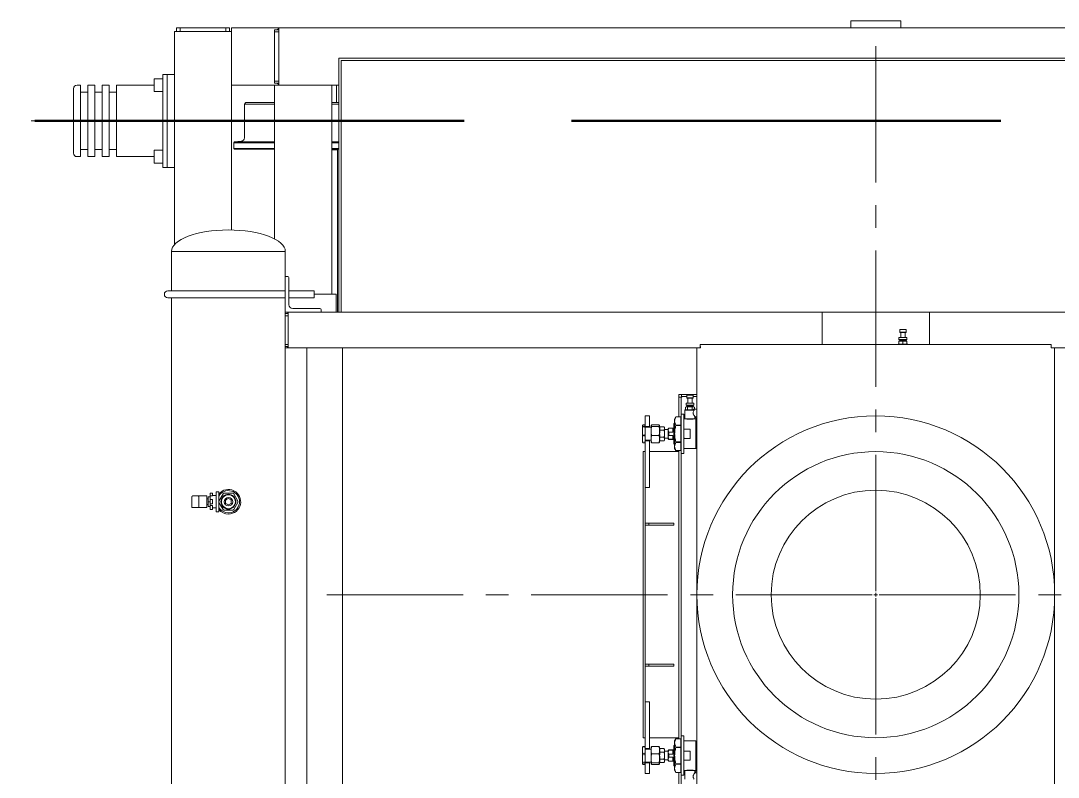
# Model space of a CAD drawing. Header units: millimetres. Extents: x 163705 to 1616509, y 81827 to 302547.
# Drawn here: x 878914 to 880364, y 146404 to 147462 of the extents above; entities that cross this region are included whole.
import ezdxf

# ---------------------------------------------------------------- set-up
doc = ezdxf.new("R2010")
doc.units = ezdxf.units.MM
doc.header["$LTSCALE"] = 10
doc.linetypes.add('ACAD_ISO02W100', pattern=[15, 12, -3])
doc.linetypes.add('CENTER2', pattern=[28.575, 19.05, -3.175, 3.175, -3.175])
doc.layers.add('1-中心线', color=1, linetype='CENTER2', lineweight=0)
doc.layers.add('1-设备轮廓', color=2, linetype='Continuous', lineweight=18)

# ---------------------------------------------------------------- blocks, each defined once
blk = doc.blocks.new('SW_CENTERMARKSYMBOL_0')
at = {"lineweight": 18}
for p, q in [((0, 5), (0, 774.5)), ((-5, 0), (-774.5, 0)), ((0, 0), (-2.5, 0)), ((0, 0), (0, 2.5)), ((0, 0), (0, -2.5)), ((0, 0), (2.5, 0)), ((5, 0), (774.5, 0)), ((0, -5), (0, -774.5))]:
    blk.add_line(p, q, dxfattribs=at)
blk = doc.blocks.new('G$C8841F3B5')
for p, q in [((1544.9, 1599), (2763.9, 1599)), ((1894.9, 1609), (1964.9, 1609)), ((1894.9, 1599), (1894.9, 1609)), ((1964.9, 1599), (1964.9, 1609)), ((2829.9, 1599), (2763.9, 1599)), ((2763.9, 1599), (2763.9, 1589)), ((2763.9, 1596.5), (2769.9, 1596.5)), ((2769.9, 1596.5), (2769.9, 1593.5)), ((2829.9, 1599), (2829.9, 1591)), ((2832.9, 1594), (2832.9, 1599)), ((2832.9, 1599), (2837.9, 1599)), ((2837.9, 1594), (2837.9, 1599)), ((2837.9, 1599), (2901.9, 1599)), ((2901.9, 1594), (2901.9, 1599)), ((2901.9, 1599), (2906.9, 1599)), ((2906.9, 1594), (2906.9, 1599)), ((2763.9, 1593.5), (2769.9, 1593.5)), ((2763.9, 1589), (2763.9, 1529)), ((2769.9, 1593.5), (2769.9, 1524.5)), ((2837.9, 1594), (2829.9, 1594)), ((2829.9, 1591), (2829.9, 1527)), ((2901.9, 1594), (2837.9, 1594)), ((2909.9, 1594), (2901.9, 1594)), ((2909.9, 1534), (2909.9, 1594)), ((1179.9, 1556.5), (2679.9, 1556.5)), ((2676.9, 1553.5), (1182.9, 1553.5)), ((2676.9, 1201.5), (2676.9, 1553.5)), ((2679.9, 1201.5), (2679.9, 1556.5)), ((2763.9, 1529), (2763.9, 1519)), ((2763.9, 1524.5), (2769.9, 1524.5)), ((2769.9, 1524.5), (2769.9, 1521.5)), ((2829.9, 1527), (2829.9, 1519)), ((2909.9, 1534), (2909.9, 1404)), ((2919.9, 1534), (2909.9, 1534)), ((2925.9, 1534), (2919.9, 1534)), ((2919.9, 1534), (2919.9, 1404)), ((2925.9, 1404), (2925.9, 1534)), ((2937.8, 1528), (2925.9, 1528)), ((2937.9, 1527.9), (2937.9, 1510.1)), ((2679.9, 1519), (2689.9, 1519)), ((2683.4, 1519), (2683.4, 1494.5)), ((2689.9, 1519), (2689.9, 1226.5)), ((2689.9, 1519), (2699.9, 1519)), ((2699.9, 1519), (2759.9, 1519)), ((2759.9, 1519), (2769.9, 1519)), ((2763.9, 1521.5), (2769.9, 1521.5)), ((2829.9, 1519), (2769.9, 1519)), ((2769.9, 1519), (2769.9, 1304)), ((2829.9, 1316.5), (2829.9, 1519)), ((2925.9, 1510), (2937.8, 1510)), ((2990.9, 1519), (2937.9, 1519)), ((2990.9, 1419), (2990.9, 1519)), ((3000.9, 1509), (2990.9, 1509)), ((3010.9, 1519), (3000.9, 1519)), ((3000.9, 1419), (3000.9, 1519)), ((3010.9, 1419), (3010.9, 1519)), ((3020.9, 1509), (3010.9, 1509)), ((3030.9, 1519), (3020.9, 1519)), ((3020.9, 1419), (3020.9, 1519)), ((3030.9, 1419), (3030.9, 1519)), ((3040.9, 1509), (3030.9, 1509)), ((3045.9, 1519), (3040.9, 1519)), ((3040.9, 1419), (3040.9, 1519)), ((3050.9, 1424), (3050.9, 1514)), ((2679.9, 1494.5), (2689.9, 1494.5)), ((2769.9, 1494.5), (2809.9, 1494.5)), ((2811.9, 1492.5), (2809.9, 1494.5)), ((2679.9, 1492.5), (2689.9, 1492.5)), ((2769.9, 1492.5), (2811.9, 1492.5)), ((2811.9, 1445.4), (2811.9, 1492.5)), ((2679.9, 1439.6), (2689.9, 1439.6)), ((2679.9, 1438.5), (2689.9, 1438.5)), ((2769.9, 1439.6), (2825.9, 1439.6)), ((2769.9, 1438.5), (2826.9, 1438.5)), ((2825.9, 1439.6), (2816.4, 1440.4)), ((2826.9, 1438.5), (2825.9, 1439.6)), ((2826.9, 1430.5), (2826.9, 1438.5)), ((2679.9, 1430.5), (2689.9, 1430.5)), ((2679.9, 1429.5), (2689.9, 1429.5)), ((2682.9, 1429.5), (2681.9, 1428.5)), ((2681.9, 1428.5), (2681.9, 1201.5)), ((2689.9, 1428.5), (2681.9, 1428.5)), ((2769.9, 1430.5), (2826.9, 1430.5)), ((2769.9, 1429.5), (2825.9, 1429.5)), ((2825.9, 1429.5), (2826.9, 1430.5)), ((2937.8, 1428), (2925.9, 1428)), ((2937.9, 1427.9), (2937.9, 1410.1)), ((2990.9, 1429), (3000.9, 1429)), ((3010.9, 1429), (3020.9, 1429)), ((3030.9, 1429), (3040.9, 1429)), ((2925.9, 1410), (2937.8, 1410)), ((2937.9, 1419), (2990.9, 1419)), ((3000.9, 1419), (3010.9, 1419)), ((3020.9, 1419), (3030.9, 1419)), ((3040.9, 1419), (3045.9, 1419)), ((2909.9, 1295.9), (2909.9, 1404)), ((2919.9, 1404), (2909.9, 1404)), ((2925.9, 1404), (2919.9, 1404)), ((2754.9, 1286.5), (2754.9, 1251.5)), ((2754.9, 1286.5), (2913.9, 1286.5)), ((2754.9, 1286.5), (2913.9, 1286.5)), ((2913.9, 1231.5), (2913.9, 1286.5)), ((2749.9, 1212), (2749.9, 1249.8)), ((2751.5, 1251.5), (2754.9, 1251.5)), ((2754.9, 1251.5), (2754.9, 1201.5)), ((2683.9, 1226.5), (2683.9, 1201.5)), ((2690.9, 1226.5), (2683.9, 1226.5)), ((2714.4, 1226.5), (2690.9, 1226.5)), ((2749.9, 1231.5), (2714.4, 1231.5)), ((2714.4, 1221.5), (2714.4, 1231.5)), ((2714.4, 1221.5), (2749.9, 1221.5)), ((2834.4, 1231.5), (2754.9, 1231.5)), ((2754.9, 1221.5), (2834.4, 1221.5)), ((2918.9, 1231.5), (2834.4, 1231.5)), ((2834.4, 1221.5), (2918.9, 1221.5)), ((2913.9, 391.5), (2913.9, 1221.5)), ((2704.9, 1201.5), (2704.9, 1204.8)), ((2706.5, 1206.5), (2744.4, 1206.5)), ((1108.9, 1201.5), (1854.9, 1201.5)), ((1854.9, 1201.5), (2004.9, 1201.5)), ((1854.9, 1201.5), (1854.9, 1156.5)), ((2004.9, 1201.5), (2004.9, 1156.5)), ((2004.9, 1201.5), (2750.9, 1201.5)), ((2754.9, 1201.5), (2750.9, 1201.5)), ((2750.9, 1201.5), (2750.9, 1193.5)), ((2750.9, 1199.5), (2754.9, 1199.5)), ((2750.9, 1196.5), (2754.9, 1196.5)), ((2750.9, 1193.5), (2750.9, 1159.5)), ((2754.9, 1201.5), (2754.9, 1199.5)), ((2754.9, 1199.5), (2754.9, 1196.5)), ((2754.9, 1196.5), (2754.9, 1156.5)), ((1887.8, 1177.5), (1887.5, 1177.2)), ((1887.5, 1177.2), (1887.5, 1173.6)), ((1887.5, 1177.2), (1896.3, 1177.2)), ((1887.8, 1177.5), (1896, 1177.5)), ((1896.3, 1177.2), (1896, 1177.5)), ((1896.3, 1173.6), (1896.3, 1177.2)), ((1886.7, 1166.2), (1886.4, 1165.9)), ((1886.4, 1165.9), (1886.4, 1163.4)), ((1886.4, 1165.9), (1897.4, 1165.9)), ((1886.4, 1163.4), (1886.7, 1163)), ((1886.4, 1163.4), (1897.4, 1163.4)), ((1886.4, 1160.7), (1889.1, 1161)), ((1886.4, 1161), (1886.4, 1160.7)), ((1886.4, 1161), (1889.1, 1161)), ((1886.4, 1160.7), (1886.4, 1156.9)), ((1886.7, 1166.2), (1897.1, 1166.2)), ((1886.7, 1163), (1897.1, 1163)), ((1887.5, 1173.6), (1887.8, 1173.3)), ((1887.5, 1173.6), (1896.3, 1173.6)), ((1887.8, 1162.5), (1887.5, 1162.2)), ((1887.5, 1162.2), (1887.5, 1161)), ((1887.5, 1162.2), (1896.3, 1162.2)), ((1887.8, 1173.3), (1896, 1173.3)), ((1887.8, 1162.5), (1896, 1162.5)), ((1889.2, 1173.3), (1888.9, 1173)), ((1888.9, 1173), (1888.9, 1166.2)), ((1888.9, 1173), (1894.9, 1173)), ((1888.9, 1163), (1888.9, 1162.5)), ((1889.1, 1161), (1891.9, 1160.7)), ((1889.1, 1161), (1894.6, 1161)), ((1891.9, 1160.7), (1894.6, 1161)), ((1891.9, 1160.7), (1891.9, 1156.9)), ((1894.9, 1173), (1894.6, 1173.3)), ((1894.6, 1161), (1897.4, 1160.7)), ((1894.6, 1161), (1897.4, 1161)), ((1894.9, 1166.2), (1894.9, 1173)), ((1894.9, 1162.5), (1894.9, 1163)), ((1896, 1173.3), (1896.3, 1173.6)), ((1896.3, 1162.2), (1896, 1162.5)), ((1896.3, 1161), (1896.3, 1162.2)), ((1897.4, 1165.9), (1897.1, 1166.2)), ((1897.1, 1163), (1897.4, 1163.4)), ((1897.4, 1163.4), (1897.4, 1165.9)), ((1897.4, 1160.7), (1897.4, 1161)), ((1897.4, 1160.7), (1897.4, 1156.9)), ((1184.9, 1151.5), (1679.9, 1151.5)), ((1679.9, 1151.8), (1683.9, 1151.8)), ((1679.9, 461.2), (1679.9, 1151.8)), ((2175.2, 1156.5), (1684.6, 1156.5)), ((1684.6, 1156.5), (1684.6, 1152.5)), ((1885.4, 1156.9), (1885, 1156.5)), ((1885.4, 1156.9), (1898.4, 1156.9)), ((1897.4, 1157.6), (1898, 1156.9)), ((1898.7, 1156.5), (1898.4, 1156.9)), ((2175.2, 1156.5), (2175.2, 1152.5)), ((2179.9, 1151.8), (2175.9, 1151.8)), ((2179.9, 461.2), (2179.9, 1151.8)), ((2179.9, 1151.5), (2674.9, 1151.5)), ((2674.9, 461.5), (2674.9, 1151.5)), ((2674.9, 1151.5), (2682.9, 1151.5)), ((2682.9, 1151.5), (2716.9, 1151.5)), ((2716.9, 1151.5), (2724.9, 1151.5)), ((2724.9, 461.5), (2724.9, 1151.5)), ((2724.9, 1151.5), (2750.9, 1151.5)), ((2750.9, 1159.5), (2750.9, 1151.5)), ((2750.9, 1156.5), (2754.9, 1156.5)), ((2750.9, 1153.5), (2754.9, 1153.5)), ((2750.9, 1151.5), (2754.9, 1151.5)), ((2754.9, 1156.5), (2754.9, 1153.5)), ((2754.9, 1153.5), (2754.9, 1151.5)), ((2754.9, 461.5), (2754.9, 1151.5)), ((2201.2, 1086.5), (2179.9, 1086.5)), ((2185.1, 1083.5), (2179.9, 1083.5)), ((2184.3, 1074.4), (2184, 1074.1)), ((2184, 1074.1), (2184, 1071.6)), ((2184, 1074.1), (2195, 1074.1)), ((2184.3, 1074.4), (2194.7, 1074.4)), ((2185.4, 1085.7), (2185.1, 1085.4)), ((2185.1, 1085.4), (2185.1, 1081.8)), ((2185.1, 1085.4), (2193.9, 1085.4)), ((2185.1, 1081.8), (2185.4, 1081.5)), ((2185.1, 1081.8), (2193.9, 1081.8)), ((2185.4, 1085.7), (2193.6, 1085.7)), ((2185.4, 1081.5), (2193.6, 1081.5)), ((2186.8, 1081.5), (2186.5, 1081.2)), ((2186.5, 1081.2), (2186.5, 1074.4)), ((2186.5, 1081.2), (2192.5, 1081.2)), ((2192.5, 1081.2), (2192.2, 1081.5)), ((2192.5, 1074.4), (2192.5, 1081.2)), ((2193.9, 1085.4), (2193.6, 1085.7)), ((2193.6, 1081.5), (2193.9, 1081.8)), ((2193.9, 1081.8), (2193.9, 1085.4)), ((2201.2, 1083.5), (2193.9, 1083.5)), ((2195, 1074.1), (2194.7, 1074.4)), ((2195, 1071.6), (2195, 1074.1)), ((2201.2, 1083.5), (2201.2, 1086.5)), ((2204.9, 1086.5), (2201.2, 1086.5)), ((2201.9, 1059), (2201.9, 1082.8)), ((2201.9, 1082.8), (2204.9, 1082.8)), ((2204.9, 1082.8), (2204.9, 1086.5)), ((2204.9, 1055), (2204.9, 1082.8)), ((2183.2, 1066), (2179.9, 1066)), ((2184, 1069.3), (2183.2, 1068.9)), ((2183.2, 1068.9), (2184.8, 1069.3)), ((2183.2, 1068.9), (2183.2, 1066)), ((2183.8, 1065.1), (2183.6, 1064.6)), ((2183.6, 1064.6), (2196.5, 1064.6)), ((2183.8, 1065.1), (2196, 1065.1)), ((2184, 1071.6), (2184.3, 1071.3)), ((2184, 1071.6), (2195, 1071.6)), ((2184, 1069.3), (2184.8, 1069.3)), ((2184.3, 1071.3), (2194.7, 1071.3)), ((2184.8, 1069.3), (2186.4, 1068.9)), ((2184.8, 1069.3), (2189.5, 1069.3)), ((2185.4, 1070.8), (2185.1, 1070.5)), ((2185.1, 1070.5), (2185.1, 1069.3)), ((2185.1, 1070.5), (2193.9, 1070.5)), ((2185.4, 1070.8), (2193.6, 1070.8)), ((2186.4, 1068.9), (2189.5, 1069.3)), ((2186.4, 1068.9), (2186.4, 1065.1)), ((2186.5, 1071.3), (2186.5, 1070.8)), ((2189.5, 1069.3), (2192.7, 1068.9)), ((2189.5, 1069.3), (2194.3, 1069.3)), ((2192.5, 1070.8), (2192.5, 1071.3)), ((2192.7, 1068.9), (2194.3, 1069.3)), ((2192.7, 1068.9), (2192.7, 1065.1)), ((2193.9, 1070.5), (2193.6, 1070.8)), ((2193.9, 1069.3), (2193.9, 1070.5)), ((2194.3, 1069.3), (2195.9, 1068.9)), ((2194.3, 1069.3), (2195, 1069.3)), ((2194.7, 1071.3), (2195, 1071.6)), ((2195.9, 1068.9), (2195, 1069.3)), ((2195.9, 1068.9), (2195.9, 1065.1)), ((2196.5, 1064.6), (2196, 1065.1)), ((2196.5, 1052.3), (2196.5, 1064.6)), ((2197.9, 1059), (2201.9, 1059)), ((2197.9, 1004), (2197.9, 1059)), ((2201.9, 1059), (2201.9, 1004)), ((2179.9, 1055.4), (2182.5, 1055.4)), ((2180, 1053.9), (2179.9, 1053.9)), ((2180.2, 1051.4), (2179.9, 1051.9)), ((2180, 1053.9), (2180.2, 1053.6)), ((2180.2, 1053.6), (2180.2, 1051.9)), ((2180.2, 1052.3), (2180.4, 1051.9)), ((2181.2, 1051.9), (2180.2, 1051.9)), ((2180.2, 1031.5), (2180.2, 1051.9)), ((2181.2, 1031.5), (2181.2, 1051.9)), ((2182.5, 1052.3), (2181.6, 1052.3)), ((2182.5, 1055.4), (2182.5, 1052.3)), ((2182.8, 1052.2), (2196.3, 1052.2)), ((2185.2, 1051.7), (2193.8, 1051.7)), ((2197.5, 1052.3), (2196.5, 1052.3)), ((2202.4, 1051.7), (2201.9, 1051.7)), ((2209.1, 1055), (2202.4, 1055)), ((2202.4, 1055), (2209.1, 1055)), ((2202.4, 1043.5), (2202.4, 1055)), ((2202.4, 1055), (2202.4, 1055)), ((2210.9, 1052), (2209.1, 1055)), ((2209.1, 1055), (2209.1, 1055)), ((2210.9, 1049.3), (2210.9, 1052)), ((2210.9, 1031.5), (2210.9, 1049.3)), ((2211.9, 1045.3), (2210.9, 1046.3)), ((2211.9, 1031.5), (2211.9, 1045.3)), ((2232.9, 1044), (2242.9, 1044)), ((2245.9, 1056.5), (2251.9, 1056.5)), ((2245.9, 1051.5), (2245.9, 1056.5)), ((2245.9, 1041.5), (2245.9, 1051.5)), ((2251.9, 1051.5), (2251.9, 1056.5)), ((2251.9, 1041.5), (2251.9, 1051.5)), ((2252.9, 1044), (2254.9, 1044)), ((2180.2, 1011.1), (2180.2, 1031.5)), ((2181.2, 1011.1), (2181.2, 1031.5)), ((2189, 1037.9), (2197.5, 1037.9)), ((2189, 1025.1), (2189, 1037.9)), ((2202.4, 1043), (2202.4, 1043.5)), ((2209.1, 1043.5), (2202.4, 1043.5)), ((2202.4, 1020), (2202.4, 1043)), ((2202.4, 1043), (2209.1, 1043)), ((2209.1, 1043), (2209.1, 1043.5)), ((2210.9, 1013.7), (2210.9, 1031.5)), ((2218.9, 1039.5), (2211.9, 1039.5)), ((2211.9, 1017.7), (2211.9, 1031.5)), ((2218.9, 1039.2), (2213.5, 1039.2)), ((2213.5, 1033.7), (2213.5, 1039.2)), ((2213.5, 1033.7), (2218.9, 1033.7)), ((2218.9, 1029.3), (2213.5, 1029.3)), ((2213.5, 1023.8), (2213.5, 1029.3)), ((2219.9, 1038.5), (2218.9, 1039.5)), ((2218.9, 1039.2), (2218.9, 1039.5)), ((2218.9, 1029.3), (2218.9, 1033.7)), ((2219.9, 1036.4), (2219.9, 1038.5)), ((2224.9, 1037.5), (2219.9, 1037.5)), ((2219.9, 1026.6), (2219.9, 1036.4)), ((2225.6, 1041.3), (2224.9, 1040)), ((2224.9, 1040), (2224.9, 1038.9)), ((2224.9, 1038.9), (2224.9, 1031.5)), ((2224.9, 1031.5), (2224.9, 1024.1)), ((2231.1, 1041.3), (2225.6, 1041.3)), ((2231.1, 1036.4), (2225.6, 1036.4)), ((2231.9, 1040), (2231.1, 1041.3)), ((2232, 1043.2), (2231.9, 1043)), ((2231.9, 1042.8), (2231.9, 1043)), ((2231.9, 1035.3), (2231.9, 1042.8)), ((2231.9, 1024), (2231.9, 1035.3)), ((2232.9, 1041.6), (2242.9, 1041.6)), ((2243.9, 1043), (2243.7, 1043.2)), ((2243.9, 1042.8), (2243.9, 1043)), ((2243.9, 1035.3), (2243.9, 1042.8)), ((2251.9, 1040.5), (2243.9, 1040.5)), ((2243.9, 1024), (2243.9, 1035.3)), ((2245.9, 1041.5), (2251.9, 1041.5)), ((2245.9, 1040.5), (2245.9, 1041.5)), ((2252, 1043.2), (2251.9, 1043)), ((2251.9, 1035.3), (2251.9, 1041.5)), ((2251.9, 1024), (2251.9, 1035.3)), ((2252.9, 1041.6), (2254.9, 1041.6)), ((2255.9, 1043), (2255.7, 1043.2)), ((2255.9, 1042.8), (2255.9, 1043)), ((2255.9, 1035.3), (2255.9, 1042.8)), ((2255.9, 1024), (2255.9, 1035.3)), ((2197.5, 1025.1), (2189, 1025.1)), ((2209.1, 1020), (2202.4, 1020)), ((2202.4, 1019.5), (2202.4, 1020)), ((2202.4, 1019.5), (2209.1, 1019.5)), ((2202.4, 1008), (2202.4, 1019.5)), ((2209.1, 1019.5), (2209.1, 1020)), ((2210.9, 1016.7), (2211.9, 1017.7)), ((2211.9, 1023.5), (2218.9, 1023.5)), ((2213.5, 1023.8), (2218.9, 1023.8)), ((2218.9, 1023.5), (2219.9, 1024.5)), ((2218.9, 1023.5), (2218.9, 1023.8)), ((2219.9, 1024.5), (2219.9, 1026.6)), ((2219.9, 1025.5), (2224.9, 1025.5)), ((2224.9, 1024.1), (2224.9, 1023)), ((2224.9, 1023), (2225.6, 1021.7)), ((2231.1, 1026.6), (2225.6, 1026.6)), ((2231.1, 1021.7), (2225.6, 1021.7)), ((2231.1, 1021.7), (2231.9, 1023)), ((2231.9, 1020), (2231.9, 1024)), ((2231.9, 1020), (2232, 1019.8)), ((2232.9, 1029.1), (2242.9, 1029.1)), ((2232.9, 1019), (2242.9, 1019)), ((2243.7, 1019.8), (2243.9, 1020)), ((2243.9, 1020), (2243.9, 1024)), ((2243.9, 1022.5), (2251.9, 1022.5)), ((2245.9, 1021.5), (2245.9, 1022.5)), ((2245.9, 1021.5), (2251.9, 1021.5)), ((2245.9, 956.5), (2245.9, 1021.5)), ((2251.9, 1021.5), (2251.9, 1024)), ((2251.9, 956.5), (2251.9, 1021.5)), ((2251.9, 1020), (2252, 1019.8)), ((2252.9, 1029.1), (2254.9, 1029.1)), ((2252.9, 1019), (2254.9, 1019)), ((2255.7, 1019.8), (2255.9, 1020)), ((2255.9, 1020), (2255.9, 1024)), ((2179.9, 1011.1), (2180.2, 1011.6)), ((2180.2, 1011.1), (2181.2, 1011.1)), ((2181.6, 1010.7), (2197.5, 1010.7)), ((2201.9, 1004), (2197.9, 1004)), ((2201.9, 1011.3), (2202.4, 1011.3)), ((2201.9, 609), (2201.9, 1004)), ((2202.4, 1008), (2209.1, 1008)), ((2209.1, 1008), (2202.4, 1008)), ((2202.4, 1008), (2202.4, 1008)), ((2204.9, 605), (2204.9, 1008)), ((2245.9, 1006.5), (2204.9, 1006.5)), ((2209.1, 1008), (2210.9, 1011)), ((2209.1, 1008), (2209.1, 1008)), ((2210.9, 1011), (2210.9, 1013.7)), ((2251.9, 1006.5), (2254.9, 1006.5)), ((2251.9, 606.5), (2251.9, 1006.5)), ((2254.9, 606.5), (2254.9, 1006.5)), ((2245.9, 956.5), (2251.9, 956.5)), ((2827, 947.6), (2821, 937.4)), ((2828.4, 948.5), (2827, 947.6)), ((2840.3, 948.5), (2828.4, 948.5)), ((2841.8, 947.6), (2840.3, 948.5)), ((2847.7, 937.4), (2841.8, 947.6)), ((2847.7, 945), (2847.3, 945)), ((2851.3, 950.5), (2847.7, 950.5)), ((2847.7, 950.5), (2847.7, 946.5)), ((2847.7, 946.5), (2847.7, 937.5)), ((2851.3, 950.5), (2851.3, 946.5)), ((2851.3, 946.5), (2851.3, 926.5)), ((2856.6, 945), (2851.3, 945)), ((2856.6, 948.5), (2856.6, 948)), ((2856.6, 948.5), (2860.1, 948.5)), ((2856.6, 948), (2856.6, 944.5)), ((2859.6, 944.5), (2856.6, 944.5)), ((2860.1, 948.5), (2860.1, 948)), ((2860.1, 948), (2860.1, 943.9)), ((2860.1, 939.5), (2860.1, 943.9)), ((2862.6, 943.4), (2860.1, 943.4)), ((2862.6, 943.4), (2862.6, 936.5)), ((2864.4, 944.5), (2864.4, 928.5)), ((2864.4, 944.5), (2866.3, 944.5)), ((2866.3, 944.5), (2876.6, 944.5)), ((2875.6, 928.5), (2875.6, 943.5)), ((2884.4, 944.5), (2876.6, 944.5)), ((2885.4, 943.5), (2885.4, 928.5)), ((2821, 937.4), (2821, 935.6)), ((2821, 935.6), (2827, 925.4)), ((2841.8, 925.4), (2847.7, 935.6)), ((2847.3, 928), (2847.7, 928)), ((2847.7, 937.4), (2847.7, 935.6)), ((2847.7, 935.5), (2847.7, 926.5)), ((2851.3, 928), (2856.6, 928)), ((2856.6, 939.5), (2860.1, 939.5)), ((2856.6, 939.5), (2856.6, 939)), ((2856.6, 939), (2856.6, 934)), ((2856.6, 934), (2856.6, 933.5)), ((2856.6, 933.5), (2860.1, 933.5)), ((2856.6, 931.4), (2859.6, 931.4)), ((2856.6, 931.4), (2856.6, 926.1)), ((2860.1, 939.5), (2860.1, 939)), ((2860.1, 939), (2860.1, 934)), ((2862.6, 936.5), (2860.1, 936.5)), ((2860.1, 934), (2860.1, 933.5)), ((2860.1, 932.3), (2860.1, 933.5)), ((2860.1, 932.3), (2860.1, 926.1)), ((2862.6, 929.6), (2860.1, 929.6)), ((2864.4, 940.5), (2862.6, 940.5)), ((2862.6, 936.5), (2862.6, 929.6)), ((2862.6, 932.5), (2864.4, 932.5)), ((2864.4, 928.5), (2866.3, 928.5)), ((2866.3, 928.5), (2875.4, 928.5)), ((2884.4, 928.5), (2876.6, 928.5)), ((2827, 925.4), (2828.4, 924.5)), ((2828.4, 924.5), (2840.3, 924.5)), ((2840.3, 924.5), (2841.8, 925.4)), ((2847.7, 926.5), (2847.7, 922.5)), ((2847.7, 922.5), (2851.3, 922.5)), ((2851.3, 926.5), (2851.3, 922.5)), ((2856.6, 926.1), (2856.6, 925.6)), ((2856.6, 925.6), (2860.1, 925.6)), ((2860.1, 926.1), (2860.1, 925.6)), ((2211.9, 903.5), (2211.9, 906.5)), ((2246.9, 906.5), (2211.9, 906.5)), ((2246.9, 903.5), (2211.9, 903.5)), ((2246.9, 903.5), (2246.9, 906.5)), ((2251.9, 906.5), (2246.9, 906.5)), ((2251.9, 903.5), (2246.9, 903.5)), ((2251.9, 903.5), (2251.9, 906.5)), ((2211.9, 709.5), (2211.9, 706.5)), ((2246.9, 709.5), (2211.9, 709.5)), ((2246.9, 706.5), (2211.9, 706.5)), ((2246.9, 709.5), (2246.9, 706.5)), ((2251.9, 709.5), (2246.9, 709.5)), ((2251.9, 706.5), (2246.9, 706.5)), ((2251.9, 709.5), (2251.9, 706.5)), ((2245.9, 656.5), (2245.9, 591.5)), ((2245.9, 656.5), (2251.9, 656.5)), ((2251.9, 656.5), (2251.9, 591.5)), ((2197.9, 609), (2197.9, 554)), ((2201.9, 609), (2197.9, 609)), ((2201.9, 554), (2201.9, 609)), ((2180.2, 601.4), (2179.9, 601.9)), ((2181.2, 601.9), (2180.2, 601.9)), ((2180.2, 567), (2180.2, 601.9)), ((2181.2, 561.1), (2181.2, 601.9)), ((2197.5, 602.3), (2181.6, 602.3)), ((2202.4, 601.7), (2201.9, 601.7)), ((2209.1, 605), (2202.4, 605)), ((2202.4, 605), (2209.1, 605)), ((2202.4, 593.5), (2202.4, 605)), ((2202.4, 605), (2202.4, 605)), ((2245.9, 606.5), (2204.9, 606.5)), ((2210.9, 602), (2209.1, 605)), ((2209.1, 605), (2209.1, 605)), ((2210.9, 599.3), (2210.9, 602)), ((2210.9, 581.5), (2210.9, 599.3)), ((2211.9, 595.3), (2210.9, 596.3)), ((2211.9, 567.7), (2211.9, 595.3)), ((2251.9, 606.5), (2254.9, 606.5)), ((2189, 587.9), (2197.5, 587.9)), ((2189, 575.1), (2189, 587.9)), ((2209.1, 593.5), (2202.4, 593.5)), ((2202.4, 593), (2202.4, 593.5)), ((2202.4, 570), (2202.4, 593)), ((2202.4, 593), (2209.1, 593)), ((2209.1, 593), (2209.1, 593.5)), ((2210.9, 563.7), (2210.9, 581.5)), ((2218.9, 589.5), (2211.9, 589.5)), ((2218.9, 589.2), (2213.5, 589.2)), ((2213.5, 589.2), (2213.5, 583.7)), ((2213.5, 583.7), (2218.9, 583.7)), ((2219.9, 588.5), (2218.9, 589.5)), ((2218.9, 589.2), (2218.9, 589.5)), ((2218.9, 579.3), (2218.9, 583.7)), ((2219.9, 586.4), (2219.9, 588.5)), ((2224.9, 587.5), (2219.9, 587.5)), ((2219.9, 576.6), (2219.9, 586.4)), ((2225.6, 591.3), (2224.9, 590)), ((2224.9, 590), (2224.9, 588.9)), ((2224.9, 588.9), (2224.9, 581.5)), ((2224.9, 581.5), (2224.9, 574.1)), ((2231.1, 591.3), (2225.6, 591.3)), ((2231.1, 586.4), (2225.6, 586.4)), ((2231.9, 590), (2231.1, 591.3)), ((2232, 593.2), (2231.9, 593)), ((2231.9, 589), (2231.9, 593)), ((2231.9, 577.7), (2231.9, 589)), ((2232.9, 594), (2242.9, 594)), ((2232.9, 583.9), (2242.9, 583.9)), ((2243.9, 593), (2243.7, 593.2)), ((2243.9, 589), (2243.9, 593)), ((2251.9, 590.5), (2243.9, 590.5)), ((2243.9, 577.7), (2243.9, 589)), ((2245.9, 591.5), (2251.9, 591.5)), ((2245.9, 591.5), (2245.9, 590.5)), ((2252, 593.2), (2251.9, 593)), ((2251.9, 589), (2251.9, 591.5)), ((2251.9, 577.7), (2251.9, 589)), ((2252.9, 594), (2254.9, 594)), ((2252.9, 583.9), (2254.9, 583.9)), ((2255.9, 593), (2255.7, 593.2)), ((2255.9, 589), (2255.9, 593)), ((2255.9, 577.7), (2255.9, 589)), ((2180, 567.3), (2179.9, 567.3)), ((2180, 567.3), (2180.2, 567)), ((2180.2, 563.3), (2180.2, 567)), ((2197.5, 575.1), (2189, 575.1)), ((2209.1, 570), (2202.4, 570)), ((2202.4, 569.5), (2202.4, 570)), ((2202.4, 569.5), (2209.1, 569.5)), ((2202.4, 558), (2202.4, 569.5)), ((2209.1, 569.5), (2209.1, 570)), ((2210.9, 566.7), (2211.9, 567.7)), ((2211.9, 573.5), (2218.9, 573.5)), ((2218.9, 579.3), (2213.5, 579.3)), ((2213.5, 579.3), (2213.5, 573.8)), ((2213.5, 573.8), (2218.9, 573.8)), ((2218.9, 573.5), (2219.9, 574.5)), ((2218.9, 573.5), (2218.9, 573.8)), ((2219.9, 574.5), (2219.9, 576.6)), ((2219.9, 575.5), (2224.9, 575.5)), ((2224.9, 574.1), (2224.9, 573)), ((2224.9, 573), (2225.6, 571.7)), ((2231.1, 576.6), (2225.6, 576.6)), ((2231.1, 571.7), (2225.6, 571.7)), ((2231.1, 571.7), (2231.9, 573)), ((2231.9, 570.2), (2231.9, 577.7)), ((2231.9, 570), (2231.9, 570.2)), ((2231.9, 570), (2232, 569.8)), ((2232.9, 571.4), (2242.9, 571.4)), ((2232.9, 569), (2242.9, 569)), ((2243.7, 569.8), (2243.9, 570)), ((2243.9, 570.2), (2243.9, 577.7)), ((2243.9, 572.5), (2251.9, 572.5)), ((2243.9, 570), (2243.9, 570.2)), ((2245.9, 572.5), (2245.9, 571.5)), ((2245.9, 571.5), (2245.9, 561.5)), ((2245.9, 571.5), (2251.9, 571.5)), ((2251.9, 571.5), (2251.9, 577.7)), ((2251.9, 571.5), (2251.9, 561.5)), ((2251.9, 570), (2252, 569.8)), ((2252.9, 571.4), (2254.9, 571.4)), ((2252.9, 569), (2254.9, 569)), ((2255.7, 569.8), (2255.9, 570)), ((2255.9, 570.2), (2255.9, 577.7)), ((2255.9, 570), (2255.9, 570.2)), ((2179.9, 559.1), (2180, 559.1)), ((2182.5, 557.6), (2179.9, 557.6)), ((2180.2, 563.3), (2180, 563.3)), ((2180, 559.1), (2180.2, 559.4)), ((2180.2, 563.3), (2180.2, 559.4)), ((2180.2, 561.1), (2181.2, 561.1)), ((2180.4, 561.1), (2180.2, 560.7)), ((2181.6, 560.7), (2182.5, 560.7)), ((2182.5, 560.7), (2182.5, 557.6)), ((2189.5, 560.8), (2182.8, 560.8)), ((2189.5, 561.3), (2185.2, 561.3)), ((2193.8, 561.3), (2189.5, 561.3)), ((2196.3, 560.8), (2189.5, 560.8)), ((2196.5, 548.4), (2196.5, 560.7)), ((2196.5, 560.7), (2197.5, 560.7)), ((2197.9, 554), (2201.9, 554)), ((2201.9, 561.3), (2202.4, 561.3)), ((2201.9, 530.2), (2201.9, 554)), ((2202.4, 558), (2209.1, 558)), ((2209.1, 558), (2202.4, 558)), ((2202.4, 558), (2202.4, 558)), ((2204.9, 530.2), (2204.9, 558)), ((2209.1, 558), (2210.9, 561)), ((2209.1, 558), (2209.1, 558)), ((2210.9, 561), (2210.9, 563.7)), ((2245.9, 561.5), (2245.9, 556.5)), ((2245.9, 556.5), (2251.9, 556.5)), ((2251.9, 561.5), (2251.9, 556.5))]:
    blk.add_line(p, q)
at = {"flags": 128}
for points in [[(2766.5, 1596.5), (2765.4, 1597.3), (2763.9, 1598.2)], [(2763.9, 1519.8), (2765.4, 1520.7), (2766.5, 1521.5)], [(2752.2, 1199.5), (2751.3, 1200.2), (2750.9, 1200.4)], [(1885.8, 1156.9), (1885.9, 1157), (1886.4, 1157.6)], [(2750.9, 1152.6), (2751.3, 1152.8), (2752.2, 1153.5)], [(2180.8, 1051.9), (2180.5, 1052.2), (2180.2, 1052.5)], [(2182.5, 1054.8), (2182.4, 1055), (2182.2, 1055.4)], [(2180.2, 560.5), (2180.5, 560.8), (2180.8, 561.1)], [(2182.2, 557.6), (2182.3, 557.9), (2182.5, 558.2)]]:
    blk.add_lwpolyline(points, dxfattribs=at)
for centre, radius in [((1929.9, 806.5), 250), ((1929.9, 806.5), 200), ((1929.9, 806.5), 146.1), ((2834.4, 936.5), 10.5), ((2834.4, 936.5), 9.8), ((2834.4, 936.5), 6)]:
    blk.add_circle(centre, radius)
for centre, radius, start, end in [((2937.8, 1527.9), 0.1, 0, 90), ((2937.8, 1510.1), 0.1, 270, 0), ((3045.9, 1514), 5, 0, 90), ((2816.9, 1445.4), 5, 180, 265), ((2937.8, 1427.9), 0.1, 0, 90), ((3045.9, 1424), 5, 270, 0), ((2937.8, 1410.1), 0.1, 270, 0), ((2751.5, 1249.8), 1.67, 90, 180), ((2918.9, 1226.5), 5, 270, 90), ((2706.5, 1204.8), 1.67, 90, 180), ((2744.4, 1212), 5.5, 270, 0), ((2184.9, 1056.5), 4, 195.6791, 234.0202), ((2181.6, 1051.9), 0.4, 90, 180), ((2197.5, 1051.9), 0.4, 0, 90), ((2181.6, 1011.1), 0.4, 180, 270), ((2197.5, 1011.1), 0.4, 270, 0), ((2834.4, 936.5), 17.2, 39.5549, 270), ((2834.4, 936.5), 15.5, 30.9, 329.1), ((2834.4, 936.5), 17.2, 270, 320.4451), ((2181.6, 601.9), 0.4, 90, 180), ((2197.5, 601.9), 0.4, 0, 90), ((2184.9, 556.5), 4, 125.9798, 164.3209), ((2181.6, 561.1), 0.4, 180, 270), ((2197.5, 561.1), 0.4, 270, 0)]:
    blk.add_arc(centre, radius, start, end)
for centre, major_axis, ratio, start_param, end_param in [((2834.4, 1286.5), (-79.5, 0), 0.377358, 4.712389, 6.283185), ((2834.4, 1286.5), (79.5, 0), 0.377358, 0, 1.570796), ((2183.2, 1060.7), (0, 5.3), 0.57735, 5.67512, 6.283185), ((2220.5, 1031.5), (7.39, -7.39), 0.414214, 3.028931, 4.039652), ((2220.5, 1031.5), (7.39, 7.39), 0.414214, 2.243533, 3.254254), ((2220.5, 581.5), (7.39, -7.39), 0.414214, 3.028931, 4.039652), ((2220.5, 581.5), (7.39, 7.39), 0.414214, 2.243533, 3.254254)]:
    blk.add_ellipse(centre, major_axis=major_axis, ratio=ratio, start_param=start_param, end_param=end_param)
for points in [[(1679.9, 1151.8), (1680, 1151.8), (1680.1, 1151.7), (1681.3, 1151.6), (1682.9, 1151.6), (1684.2, 1151.5), (1684.9, 1151.5)], [(1683.9, 1151.8), (1683.9, 1151.8), (1683.9, 1151.7), (1684.2, 1151.6), (1684.5, 1151.6), (1684.7, 1151.5), (1684.9, 1151.5)], [(1684.9, 1151.5), (1684.9, 1152.2), (1684.8, 1153.5), (1684.7, 1155.1), (1684.7, 1156.3), (1684.6, 1156.4), (1684.6, 1156.5)], [(1684.9, 1151.5), (1684.9, 1151.6), (1684.8, 1151.9), (1684.7, 1152.2), (1684.7, 1152.5), (1684.6, 1152.5), (1684.6, 1152.5)], [(2175.2, 1156.5), (2175.1, 1156.4), (2175.1, 1156.3), (2175, 1155.1), (2175, 1153.5), (2174.9, 1152.2), (2174.9, 1151.5)], [(2175.2, 1152.5), (2175.1, 1152.5), (2175.1, 1152.5), (2175, 1152.2), (2175, 1151.9), (2174.9, 1151.6), (2174.9, 1151.5)], [(2174.9, 1151.5), (2175.5, 1151.5), (2176.8, 1151.6), (2178.5, 1151.6), (2179.7, 1151.7), (2179.8, 1151.8), (2179.9, 1151.8)], [(2174.9, 1151.5), (2175, 1151.5), (2175.3, 1151.6), (2175.6, 1151.6), (2175.8, 1151.7), (2175.9, 1151.8), (2175.9, 1151.8)], [(2200.9, 1082.5), (2200.9, 1082.6), (2201, 1082.9), (2201, 1083.2), (2201.1, 1083.5), (2201.1, 1083.5), (2201.2, 1083.5)], [(2201.9, 1082.8), (2201.9, 1082.8), (2201.8, 1082.7), (2201.6, 1082.6), (2201.3, 1082.6), (2201, 1082.5), (2200.9, 1082.5)]]:
    blk.add_open_spline(points, degree=3)
for points, knots in [([(2183.6, 1064.6), (2183.8, 1064.2), (2184.2, 1063.4), (2184.8, 1062.2), (2185, 1061.1), (2185, 1060), (2184.6, 1058.7), (2183.9, 1057.4), (2183.2, 1056.3), (2182.7, 1055.6), (2182.5, 1055.3), (2182.5, 1055.4), (2182.5, 1055.4)], [0, 0, 0, 0, 0.12515, 0.250346, 0.313388, 0.376285, 0.500705, 0.625619, 0.750617, 0.87535, 0.999544, 1, 1, 1, 1]), ([(2209.1, 1055), (2209.6, 1054.1), (2210.6, 1052.2), (2210.8, 1050.2), (2210.9, 1049.3)], [0, 0, 0, 0, 0.5004991, 1, 1, 1, 1]), ([(2210.9, 1049.3), (2210.8, 1048.3), (2210.6, 1046.3), (2209.6, 1044.5), (2209.1, 1043.5)], [0, 0, 0, 0, 0.500268, 1, 1, 1, 1]), ([(2232.9, 1044), (2232.6, 1043.8), (2232, 1043.4), (2231.9, 1043), (2231.9, 1042.8)], [0, 0, 0, 0, 0.500374, 1, 1, 1, 1]), ([(2243.9, 1042.8), (2243.8, 1043), (2243.7, 1043.4), (2243.1, 1043.8), (2242.9, 1044)], [0, 0, 0, 0, 0.500116, 1, 1, 1, 1]), ([(2252.9, 1044), (2252.6, 1043.8), (2252, 1043.4), (2251.9, 1043), (2251.9, 1042.8)], [0, 0, 0, 0, 0.5003739, 1, 1, 1, 1]), ([(2255.9, 1042.8), (2255.8, 1043), (2255.7, 1043.4), (2255.1, 1043.8), (2254.9, 1044)], [0, 0, 0, 0, 0.5001162, 1, 1, 1, 1]), ([(2197.9, 1036.4), (2197.9, 1036.7), (2197.9, 1037.1), (2197.8, 1037.5), (2197.7, 1037.7), (2197.6, 1037.8), (2197.5, 1037.9), (2197.5, 1037.9), (2197.5, 1037.9)], [0, 0, 0, 0, 0.4997352, 0.7495627, 0.8745629, 0.9452314, 0.9736353, 1, 1, 1, 1]), ([(2209.1, 1043), (2209.6, 1041.1), (2210.6, 1037.3), (2210.8, 1033.5), (2210.9, 1031.5)], [0, 0, 0, 0, 0.498057, 1, 1, 1, 1]), ([(2210.9, 1031.5), (2210.8, 1029.6), (2210.6, 1025.7), (2209.6, 1021.9), (2209.1, 1020)], [0, 0, 0, 0, 0.498306, 1, 1, 1, 1]), ([(2219.9, 1036.4), (2219.8, 1036.9), (2219.7, 1037.9), (2219.2, 1038.7), (2218.9, 1039.2)], [0, 0, 0, 0, 0.49757, 1, 1, 1, 1]), ([(2218.9, 1033.7), (2219.2, 1034.1), (2219.7, 1035), (2219.8, 1036), (2219.9, 1036.4)], [0, 0, 0, 0, 0.499129, 1, 1, 1, 1]), ([(2219.9, 1026.6), (2219.8, 1027), (2219.7, 1028), (2219.2, 1028.9), (2218.9, 1029.3)], [0, 0, 0, 0, 0.49757, 1, 1, 1, 1]), ([(2224.9, 1038.9), (2224.9, 1039.3), (2225, 1040.1), (2225.4, 1040.9), (2225.6, 1041.3)], [0, 0, 0, 0, 0.500251, 1, 1, 1, 1]), ([(2225.6, 1036.4), (2225.4, 1036.8), (2225, 1037.6), (2224.9, 1038.4), (2224.9, 1038.9)], [0, 0, 0, 0, 0.500383, 1, 1, 1, 1]), ([(2224.9, 1031.5), (2224.9, 1032.3), (2225, 1034), (2225.4, 1035.6), (2225.6, 1036.4)], [0, 0, 0, 0, 0.4983226, 1, 1, 1, 1]), ([(2225.6, 1026.6), (2225.4, 1027.4), (2225, 1029), (2224.9, 1030.7), (2224.9, 1031.5)], [0, 0, 0, 0, 0.498023, 1, 1, 1, 1]), ([(2231.1, 1041.3), (2231.3, 1040.9), (2231.8, 1040.1), (2231.8, 1039.3), (2231.9, 1038.9)], [0, 0, 0, 0, 0.500383, 1, 1, 1, 1]), ([(2231.9, 1038.9), (2231.8, 1038.4), (2231.8, 1037.6), (2231.3, 1036.8), (2231.1, 1036.4)], [0, 0, 0, 0, 0.500251, 1, 1, 1, 1]), ([(2231.1, 1036.4), (2231.3, 1035.6), (2231.8, 1034), (2231.8, 1032.3), (2231.9, 1031.5)], [0, 0, 0, 0, 0.5016774, 1, 1, 1, 1]), ([(2231.9, 1031.5), (2231.8, 1030.7), (2231.8, 1029), (2231.3, 1027.4), (2231.1, 1026.6)], [0, 0, 0, 0, 0.501977, 1, 1, 1, 1]), ([(2231.9, 1042.8), (2231.9, 1042.6), (2232, 1042.2), (2232.6, 1041.8), (2232.9, 1041.6)], [0, 0, 0, 0, 0.500116, 1, 1, 1, 1]), ([(2232.9, 1041.6), (2232.6, 1040.6), (2232, 1038.5), (2231.9, 1036.4), (2231.9, 1035.3)], [0, 0, 0, 0, 0.500374, 1, 1, 1, 1]), ([(2231.9, 1035.3), (2231.9, 1034.3), (2232, 1032.1), (2232.6, 1030.1), (2232.9, 1029.1)], [0, 0, 0, 0, 0.500116, 1, 1, 1, 1]), ([(2242.9, 1041.6), (2243.1, 1041.8), (2243.7, 1042.2), (2243.8, 1042.6), (2243.9, 1042.8)], [0, 0, 0, 0, 0.500374, 1, 1, 1, 1]), ([(2243.9, 1035.3), (2243.8, 1036.4), (2243.7, 1038.5), (2243.1, 1040.6), (2242.9, 1041.6)], [0, 0, 0, 0, 0.5001162, 1, 1, 1, 1]), ([(2242.9, 1029.1), (2243.1, 1030.1), (2243.7, 1032.1), (2243.8, 1034.3), (2243.9, 1035.3)], [0, 0, 0, 0, 0.500374, 1, 1, 1, 1]), ([(2251.9, 1042.8), (2251.9, 1042.6), (2252, 1042.2), (2252.6, 1041.8), (2252.9, 1041.6)], [0, 0, 0, 0, 0.500116, 1, 1, 1, 1]), ([(2252.9, 1041.6), (2252.6, 1040.6), (2252, 1038.5), (2251.9, 1036.4), (2251.9, 1035.3)], [0, 0, 0, 0, 0.500374, 1, 1, 1, 1]), ([(2251.9, 1035.3), (2251.9, 1034.3), (2252, 1032.1), (2252.6, 1030.1), (2252.9, 1029.1)], [0, 0, 0, 0, 0.500116, 1, 1, 1, 1]), ([(2254.9, 1041.6), (2255.1, 1041.8), (2255.7, 1042.2), (2255.8, 1042.6), (2255.9, 1042.8)], [0, 0, 0, 0, 0.500374, 1, 1, 1, 1]), ([(2255.9, 1035.3), (2255.8, 1036.4), (2255.7, 1038.5), (2255.1, 1040.6), (2254.9, 1041.6)], [0, 0, 0, 0, 0.500116, 1, 1, 1, 1]), ([(2254.9, 1029.1), (2255.1, 1030.1), (2255.7, 1032.1), (2255.8, 1034.3), (2255.9, 1035.3)], [0, 0, 0, 0, 0.500374, 1, 1, 1, 1]), ([(2197.5, 1025.1), (2197.5, 1025.1), (2197.5, 1025.1), (2197.6, 1025.2), (2197.7, 1025.3), (2197.8, 1025.5), (2197.9, 1025.9), (2197.9, 1026.3), (2197.9, 1026.6)], [0, 0, 0, 0, 0.026486, 0.055108, 0.126596, 0.252384, 0.502904, 1, 1, 1, 1]), ([(2209.1, 1019.5), (2209.6, 1018.5), (2210.6, 1016.7), (2210.8, 1014.7), (2210.9, 1013.7)], [0, 0, 0, 0, 0.500499, 1, 1, 1, 1]), ([(2218.9, 1023.8), (2219.2, 1024.2), (2219.7, 1025.1), (2219.8, 1026.1), (2219.9, 1026.6)], [0, 0, 0, 0, 0.499129, 1, 1, 1, 1]), ([(2224.9, 1024.1), (2224.9, 1024.6), (2225, 1025.4), (2225.4, 1026.2), (2225.6, 1026.6)], [0, 0, 0, 0, 0.500251, 1, 1, 1, 1]), ([(2225.6, 1021.7), (2225.4, 1022.1), (2225, 1022.9), (2224.9, 1023.7), (2224.9, 1024.1)], [0, 0, 0, 0, 0.500383, 1, 1, 1, 1]), ([(2231.1, 1026.6), (2231.3, 1026.2), (2231.8, 1025.4), (2231.8, 1024.6), (2231.9, 1024.1)], [0, 0, 0, 0, 0.500383, 1, 1, 1, 1]), ([(2231.8, 1023.5), (2231.7, 1023.3), (2231.7, 1022.7), (2231.3, 1022.1), (2231.1, 1021.7)], [0, 0, 0, 0, 0.312091, 1, 1, 1, 1]), ([(2232.9, 1029.1), (2232.6, 1028.2), (2232, 1026.6), (2231.9, 1024.9), (2231.9, 1024)], [0, 0, 0, 0, 0.499212, 1, 1, 1, 1]), ([(2231.9, 1024), (2231.9, 1023.2), (2232, 1021.5), (2232.6, 1019.8), (2232.9, 1019)], [0, 0, 0, 0, 0.5010895, 1, 1, 1, 1]), ([(2232.9, 1019), (2232.6, 1019.2), (2232.2, 1019.4), (2232.1, 1019.7), (2232.1, 1019.8)], [0, 0, 0, 0, 0.735582, 1, 1, 1, 1]), ([(2243.9, 1024), (2243.8, 1024.9), (2243.7, 1026.6), (2243.1, 1028.2), (2242.9, 1029.1)], [0, 0, 0, 0, 0.50109, 1, 1, 1, 1]), ([(2242.9, 1019), (2243.1, 1019.8), (2243.7, 1021.5), (2243.8, 1023.2), (2243.9, 1024)], [0, 0, 0, 0, 0.499212, 1, 1, 1, 1]), ([(2243.7, 1019.8), (2243.7, 1019.7), (2243.6, 1019.4), (2243.2, 1019.2), (2242.9, 1019)], [0, 0, 0, 0, 0.265135, 1, 1, 1, 1]), ([(2252.9, 1029.1), (2252.6, 1028.2), (2252, 1026.6), (2251.9, 1024.9), (2251.9, 1024)], [0, 0, 0, 0, 0.4992122, 1, 1, 1, 1]), ([(2251.9, 1024), (2251.9, 1023.2), (2252, 1021.5), (2252.6, 1019.8), (2252.9, 1019)], [0, 0, 0, 0, 0.50109, 1, 1, 1, 1]), ([(2252.9, 1019), (2252.6, 1019.2), (2252.2, 1019.4), (2252.1, 1019.7), (2252.1, 1019.8)], [0, 0, 0, 0, 0.735582, 1, 1, 1, 1]), ([(2255.9, 1024), (2255.8, 1024.9), (2255.7, 1026.6), (2255.1, 1028.2), (2254.9, 1029.1)], [0, 0, 0, 0, 0.50109, 1, 1, 1, 1]), ([(2254.9, 1019), (2255.1, 1019.8), (2255.7, 1021.5), (2255.8, 1023.2), (2255.9, 1024)], [0, 0, 0, 0, 0.499212, 1, 1, 1, 1]), ([(2255.7, 1019.8), (2255.7, 1019.7), (2255.6, 1019.4), (2255.2, 1019.2), (2254.9, 1019)], [0, 0, 0, 0, 0.265135, 1, 1, 1, 1]), ([(2210.9, 1013.7), (2210.8, 1012.8), (2210.6, 1010.8), (2209.6, 1008.9), (2209.1, 1008)], [0, 0, 0, 0, 0.500268, 1, 1, 1, 1]), ([(2859.6, 944.5), (2859.7, 944.5), (2859.7, 944.4), (2859.8, 944.4), (2859.9, 944.4), (2860, 944.3), (2860.1, 944.1), (2860.1, 944), (2860.1, 943.9)], [0, 0, 0, 0, 0.125356, 0.250369, 0.375773, 0.501235, 0.750965, 1, 1, 1, 1]), ([(2875.6, 943.5), (2875.6, 943.6), (2875.6, 943.8), (2875.8, 944.1), (2876, 944.3), (2876.2, 944.4), (2876.4, 944.4), (2876.5, 944.4), (2876.6, 944.5)], [0, 0, 0, 0, 0.249647, 0.499157, 0.624451, 0.749691, 0.874918, 1, 1, 1, 1]), ([(2885.4, 943.5), (2885.4, 943.6), (2885.3, 943.8), (2885.2, 944.1), (2885, 944.3), (2884.8, 944.4), (2884.6, 944.4), (2884.4, 944.4), (2884.4, 944.5)], [0, 0, 0, 0, 0.249696, 0.499185, 0.624467, 0.749788, 0.874869, 1, 1, 1, 1]), ([(2830.3, 934.3), (2830.3, 935.1), (2830.4, 936.6), (2830.4, 938.2), (2830.4, 938.9)], [0, 0, 0, 0, 0.500178, 1, 1, 1, 1]), ([(2834.2, 931.9), (2833.6, 932.3), (2832.3, 933.1), (2831, 933.9), (2830.3, 934.3)], [0, 0, 0, 0, 0.499067, 1, 1, 1, 1]), ([(2830.4, 938.9), (2831.1, 939.3), (2832.5, 940), (2833.8, 940.8), (2834.5, 941.1)], [0, 0, 0, 0, 0.4990673, 1, 1, 1, 1]), ([(2838.3, 934.1), (2837.6, 933.7), (2836.3, 933), (2834.9, 932.2), (2834.2, 931.9)], [0, 0, 0, 0, 0.4990673, 1, 1, 1, 1]), ([(2834.5, 941.1), (2835.2, 940.7), (2836.5, 939.9), (2837.8, 939.1), (2838.4, 938.7)], [0, 0, 0, 0, 0.4990673, 1, 1, 1, 1]), ([(2838.4, 938.7), (2838.4, 937.9), (2838.4, 936.4), (2838.3, 934.8), (2838.3, 934.1)], [0, 0, 0, 0, 0.499822, 1, 1, 1, 1]), ([(2860.1, 932.3), (2860.1, 932.1), (2860.1, 931.9), (2859.9, 931.6), (2859.8, 931.5), (2859.7, 931.4), (2859.7, 931.4), (2859.6, 931.4)], [0, 0, 0, 0, 0.498685, 0.748579, 0.874172, 0.937035, 1, 1, 1, 1]), ([(2876.6, 928.5), (2876.5, 928.5), (2876.4, 928.5), (2876.2, 928.5), (2876, 928.5), (2875.8, 928.5), (2875.6, 928.5), (2875.6, 928.5), (2875.6, 928.5)], [0, 0, 0, 0, 0.124806, 0.250059, 0.3754, 0.500545, 0.750283, 1, 1, 1, 1]), ([(2885.4, 928.5), (2885.4, 928.5), (2885.3, 928.5), (2885.2, 928.5), (2885, 928.5), (2884.8, 928.5), (2884.6, 928.5), (2884.5, 928.5), (2884.4, 928.5)], [0, 0, 0, 0, 0.249073, 0.498529, 0.623968, 0.749423, 0.873896, 1, 1, 1, 1]), ([(2209.1, 605), (2209.6, 604.1), (2210.6, 602.2), (2210.8, 600.2), (2210.9, 599.3)], [0, 0, 0, 0, 0.500499, 1, 1, 1, 1]), ([(2210.9, 599.3), (2210.8, 598.3), (2210.6, 596.3), (2209.6, 594.5), (2209.1, 593.5)], [0, 0, 0, 0, 0.500268, 1, 1, 1, 1]), ([(2197.9, 586.4), (2197.9, 586.7), (2197.9, 587.1), (2197.8, 587.5), (2197.7, 587.7), (2197.6, 587.8), (2197.5, 587.9), (2197.5, 587.9), (2197.5, 587.9)], [0, 0, 0, 0, 0.499052, 0.749013, 0.87445, 0.945193, 0.97362, 1, 1, 1, 1]), ([(2209.1, 593), (2209.6, 591.1), (2210.6, 587.3), (2210.8, 583.4), (2210.9, 581.5)], [0, 0, 0, 0, 0.501694, 1, 1, 1, 1]), ([(2210.9, 581.5), (2210.8, 579.5), (2210.6, 575.7), (2209.6, 571.9), (2209.1, 570)], [0, 0, 0, 0, 0.501943, 1, 1, 1, 1]), ([(2219.9, 586.4), (2219.8, 586.9), (2219.7, 587.9), (2219.2, 588.7), (2218.9, 589.2)], [0, 0, 0, 0, 0.49757, 1, 1, 1, 1]), ([(2218.9, 583.7), (2219.2, 584.1), (2219.7, 585), (2219.8, 586), (2219.9, 586.4)], [0, 0, 0, 0, 0.499129, 1, 1, 1, 1]), ([(2224.9, 588.9), (2224.9, 589.3), (2225, 590.1), (2225.4, 590.9), (2225.6, 591.3)], [0, 0, 0, 0, 0.500251, 1, 1, 1, 1]), ([(2225.6, 586.4), (2225.4, 586.8), (2225, 587.6), (2224.9, 588.4), (2224.9, 588.9)], [0, 0, 0, 0, 0.500383, 1, 1, 1, 1]), ([(2224.9, 581.5), (2224.9, 582.3), (2225, 584), (2225.4, 585.6), (2225.6, 586.4)], [0, 0, 0, 0, 0.501977, 1, 1, 1, 1]), ([(2225.6, 576.6), (2225.4, 577.4), (2225, 579), (2224.9, 580.7), (2224.9, 581.5)], [0, 0, 0, 0, 0.5016774, 1, 1, 1, 1]), ([(2231.1, 591.3), (2231.3, 590.9), (2231.8, 590.1), (2231.8, 589.3), (2231.9, 588.9)], [0, 0, 0, 0, 0.500383, 1, 1, 1, 1]), ([(2231.9, 588.9), (2231.8, 588.4), (2231.8, 587.6), (2231.3, 586.8), (2231.1, 586.4)], [0, 0, 0, 0, 0.500251, 1, 1, 1, 1]), ([(2231.1, 586.4), (2231.3, 585.6), (2231.8, 584), (2231.8, 582.3), (2231.9, 581.5)], [0, 0, 0, 0, 0.498023, 1, 1, 1, 1]), ([(2231.9, 581.5), (2231.8, 580.7), (2231.8, 579), (2231.3, 577.4), (2231.1, 576.6)], [0, 0, 0, 0, 0.4983226, 1, 1, 1, 1]), ([(2232.9, 594), (2232.6, 593.2), (2232, 591.5), (2231.9, 589.8), (2231.9, 589)], [0, 0, 0, 0, 0.499212, 1, 1, 1, 1]), ([(2231.9, 589), (2231.9, 588.1), (2232, 586.4), (2232.6, 584.8), (2232.9, 583.9)], [0, 0, 0, 0, 0.50109, 1, 1, 1, 1]), ([(2232.9, 583.9), (2232.6, 582.9), (2232, 580.9), (2231.9, 578.7), (2231.9, 577.7)], [0, 0, 0, 0, 0.500374, 1, 1, 1, 1]), ([(2232.1, 593.2), (2232.1, 593.3), (2232.2, 593.6), (2232.6, 593.8), (2232.9, 594)], [0, 0, 0, 0, 0.265135, 1, 1, 1, 1]), ([(2243.9, 589), (2243.8, 589.8), (2243.7, 591.5), (2243.1, 593.2), (2242.9, 594)], [0, 0, 0, 0, 0.5010895, 1, 1, 1, 1]), ([(2242.9, 594), (2243.2, 593.8), (2243.6, 593.6), (2243.7, 593.3), (2243.7, 593.2)], [0, 0, 0, 0, 0.735582, 1, 1, 1, 1]), ([(2242.9, 583.9), (2243.1, 584.8), (2243.7, 586.4), (2243.8, 588.1), (2243.9, 589)], [0, 0, 0, 0, 0.499212, 1, 1, 1, 1]), ([(2243.9, 577.7), (2243.8, 578.7), (2243.7, 580.9), (2243.1, 582.9), (2242.9, 583.9)], [0, 0, 0, 0, 0.500116, 1, 1, 1, 1]), ([(2252.9, 594), (2252.6, 593.2), (2252, 591.5), (2251.9, 589.8), (2251.9, 589)], [0, 0, 0, 0, 0.499212, 1, 1, 1, 1]), ([(2251.9, 589), (2251.9, 588.1), (2252, 586.4), (2252.6, 584.8), (2252.9, 583.9)], [0, 0, 0, 0, 0.50109, 1, 1, 1, 1]), ([(2252.9, 583.9), (2252.6, 582.9), (2252, 580.9), (2251.9, 578.7), (2251.9, 577.7)], [0, 0, 0, 0, 0.500374, 1, 1, 1, 1]), ([(2252.1, 593.2), (2252.1, 593.3), (2252.2, 593.6), (2252.6, 593.8), (2252.9, 594)], [0, 0, 0, 0, 0.265135, 1, 1, 1, 1]), ([(2255.9, 589), (2255.8, 589.8), (2255.7, 591.5), (2255.1, 593.2), (2254.9, 594)], [0, 0, 0, 0, 0.50109, 1, 1, 1, 1]), ([(2254.9, 594), (2255.2, 593.8), (2255.6, 593.6), (2255.7, 593.3), (2255.7, 593.2)], [0, 0, 0, 0, 0.735582, 1, 1, 1, 1]), ([(2254.9, 583.9), (2255.1, 584.8), (2255.7, 586.4), (2255.8, 588.1), (2255.9, 589)], [0, 0, 0, 0, 0.4992122, 1, 1, 1, 1]), ([(2255.9, 577.7), (2255.8, 578.7), (2255.7, 580.9), (2255.1, 582.9), (2254.9, 583.9)], [0, 0, 0, 0, 0.500116, 1, 1, 1, 1]), ([(2197.5, 575.1), (2197.5, 575.1), (2197.5, 575.1), (2197.6, 575.2), (2197.7, 575.3), (2197.8, 575.5), (2197.9, 575.9), (2197.9, 576.3), (2197.9, 576.6)], [0, 0, 0, 0, 0.0264506, 0.0550272, 0.1263711, 0.2517271, 0.5009204, 1, 1, 1, 1]), ([(2209.1, 569.5), (2209.6, 568.5), (2210.6, 566.7), (2210.8, 564.7), (2210.9, 563.7)], [0, 0, 0, 0, 0.500499, 1, 1, 1, 1]), ([(2219.9, 576.6), (2219.8, 577), (2219.7, 578), (2219.2, 578.9), (2218.9, 579.3)], [0, 0, 0, 0, 0.49757, 1, 1, 1, 1]), ([(2218.9, 573.8), (2219.2, 574.2), (2219.7, 575.1), (2219.8, 576.1), (2219.9, 576.6)], [0, 0, 0, 0, 0.499129, 1, 1, 1, 1]), ([(2224.9, 574.1), (2224.9, 574.6), (2225, 575.4), (2225.4, 576.2), (2225.6, 576.6)], [0, 0, 0, 0, 0.500251, 1, 1, 1, 1]), ([(2225.6, 571.7), (2225.4, 572.1), (2225, 572.9), (2224.9, 573.7), (2224.9, 574.1)], [0, 0, 0, 0, 0.500383, 1, 1, 1, 1]), ([(2231.1, 576.6), (2231.3, 576.2), (2231.8, 575.4), (2231.8, 574.6), (2231.9, 574.1)], [0, 0, 0, 0, 0.500383, 1, 1, 1, 1]), ([(2231.9, 574.1), (2231.8, 573.7), (2231.8, 572.9), (2231.3, 572.1), (2231.1, 571.7)], [0, 0, 0, 0, 0.500251, 1, 1, 1, 1]), ([(2231.9, 577.7), (2231.9, 576.6), (2232, 574.5), (2232.6, 572.4), (2232.9, 571.4)], [0, 0, 0, 0, 0.5001162, 1, 1, 1, 1]), ([(2232.9, 571.4), (2232.6, 571.2), (2232, 570.8), (2231.9, 570.4), (2231.9, 570.2)], [0, 0, 0, 0, 0.500374, 1, 1, 1, 1]), ([(2231.9, 570.2), (2231.9, 570), (2232, 569.6), (2232.6, 569.2), (2232.9, 569)], [0, 0, 0, 0, 0.500116, 1, 1, 1, 1]), ([(2242.9, 571.4), (2243.1, 572.4), (2243.7, 574.5), (2243.8, 576.6), (2243.9, 577.7)], [0, 0, 0, 0, 0.500374, 1, 1, 1, 1]), ([(2243.9, 570.2), (2243.8, 570.4), (2243.7, 570.8), (2243.1, 571.2), (2242.9, 571.4)], [0, 0, 0, 0, 0.500116, 1, 1, 1, 1]), ([(2242.9, 569), (2243.1, 569.2), (2243.7, 569.6), (2243.8, 570), (2243.9, 570.2)], [0, 0, 0, 0, 0.500374, 1, 1, 1, 1]), ([(2251.9, 577.7), (2251.9, 576.6), (2252, 574.5), (2252.6, 572.4), (2252.9, 571.4)], [0, 0, 0, 0, 0.500116, 1, 1, 1, 1]), ([(2252.9, 571.4), (2252.6, 571.2), (2252, 570.8), (2251.9, 570.4), (2251.9, 570.2)], [0, 0, 0, 0, 0.500374, 1, 1, 1, 1]), ([(2251.9, 570.2), (2251.9, 570), (2252, 569.6), (2252.6, 569.2), (2252.9, 569)], [0, 0, 0, 0, 0.5001162, 1, 1, 1, 1]), ([(2254.9, 571.4), (2255.1, 572.4), (2255.7, 574.5), (2255.8, 576.6), (2255.9, 577.7)], [0, 0, 0, 0, 0.500374, 1, 1, 1, 1]), ([(2255.9, 570.2), (2255.8, 570.4), (2255.7, 570.8), (2255.1, 571.2), (2254.9, 571.4)], [0, 0, 0, 0, 0.500116, 1, 1, 1, 1]), ([(2254.9, 569), (2255.1, 569.2), (2255.7, 569.6), (2255.8, 570), (2255.9, 570.2)], [0, 0, 0, 0, 0.500374, 1, 1, 1, 1]), ([(2182.5, 557.6), (2182.6, 557.5), (2182.6, 557.4), (2183.2, 556.7), (2183.9, 555.6), (2184.6, 554.3), (2185, 553), (2185, 551.9), (2184.8, 550.8), (2184.2, 549.6), (2183.8, 548.8), (2183.6, 548.4)], [0, 0, 0, 0, 0.124288, 0.24939, 0.374593, 0.499572, 0.624444, 0.687192, 0.749901, 0.874852, 1, 1, 1, 1]), ([(2210.9, 563.7), (2210.8, 562.8), (2210.6, 560.8), (2209.6, 558.9), (2209.1, 558)], [0, 0, 0, 0, 0.500268, 1, 1, 1, 1])]:
    blk.add_open_spline(points, degree=3, knots=knots)
at = {"layer": '1-中心线'}
blk.add_line((2855.9, 1469), (3120.9, 1469), dxfattribs=at)
at = {"layer": '1-中心线', "lineweight": 0}
blk.add_blockref('SW_CENTERMARKSYMBOL_0', (1929.9, 806.5), dxfattribs=at)

msp = doc.modelspace()

# ---------------------------------------------------------------- linework, layer by layer
at = {"layer": '1-设备轮廓', "color": 5, "linetype": 'ACAD_ISO02W100', "lineweight": 50, "ltscale": 5}
msp.add_lwpolyline([(878184.06, 147322.132), (918109.06, 147322.132)], dxfattribs=at)

# ---------------------------------------------------------------- block references
at = {"layer": '1-设备轮廓', "xscale": -1}
msp.add_blockref('G$C8841F3B5', (882038.94, 145853.132), dxfattribs=at)

doc.saveas('drawing.dxf')
